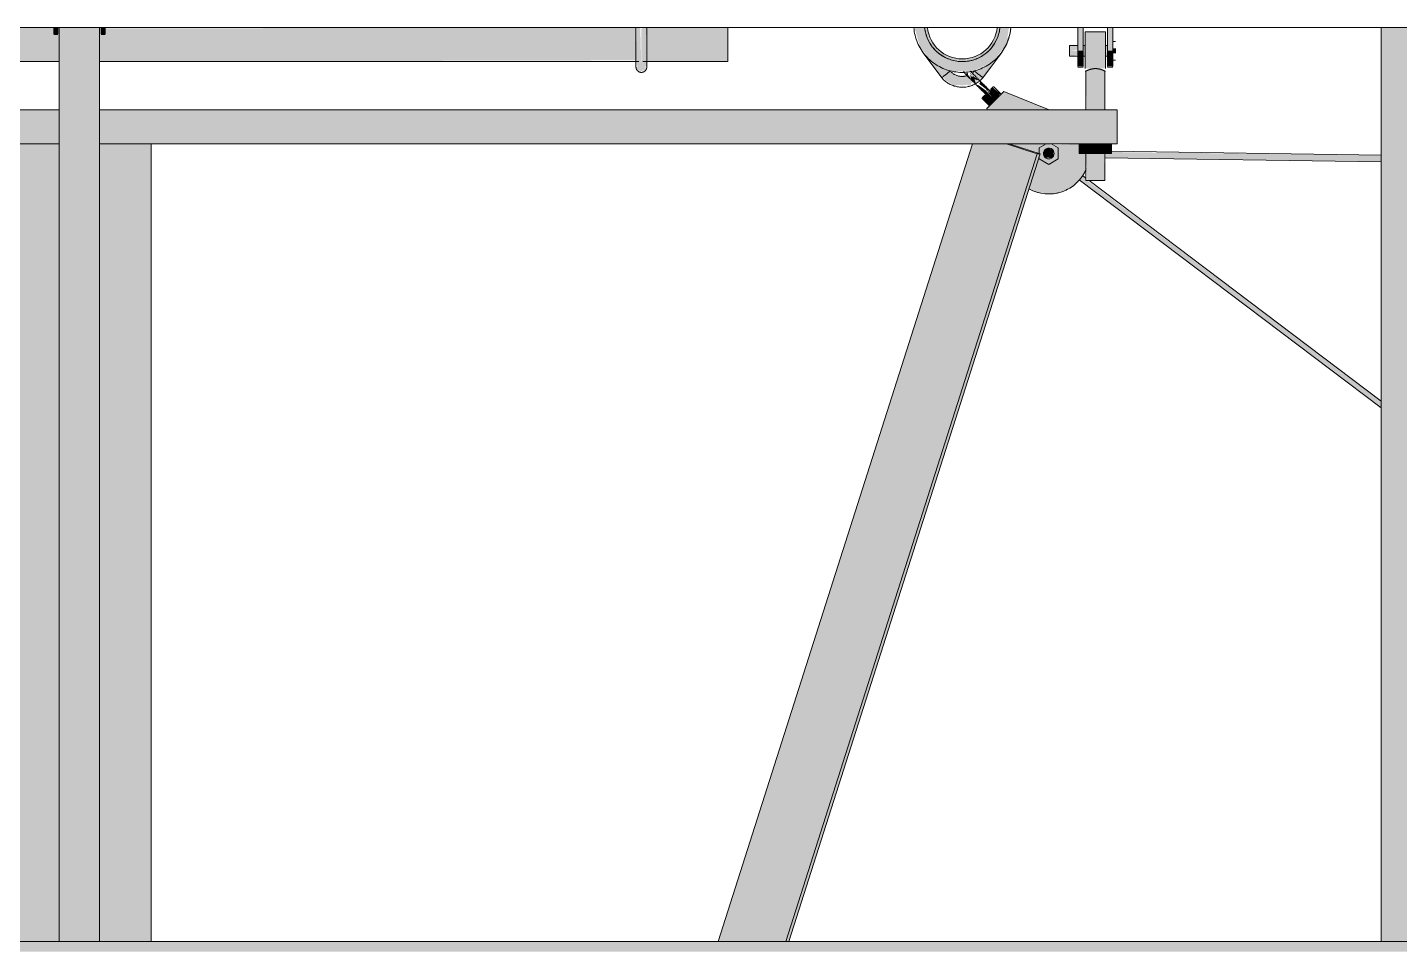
# Model space of a CAD drawing. Header units: inches. Extents: x 20426 to 92531, y -195 to 750.
# Drawn here: x 27563.1 to 27626.6, y 244.2 to 286.8 of the extents above; entities that cross this region are included whole.
import ezdxf

# ---------------------------------------------------------------- set-up
doc = ezdxf.new("R2010")
doc.units = ezdxf.units.IN
doc.header["$MEASUREMENT"] = 0
for name, color, linetype, lineweight in [('Q-SPCQ', 91, 'Continuous', 9), ('S-BEAM', 12, 'Continuous', 9), ('S-COLS', 52, 'Continuous', 9)]:
    doc.layers.add(name, color=color, linetype=linetype, lineweight=lineweight)

# ---------------------------------------------------------------- blocks, each defined once
blk = doc.blocks.new('Girt_Z - 8_D-757207-Elevation - South')
at = {"layer": 'S-BEAM'}
h = blk.add_hatch(color=256, dxfattribs=at)
h.paths.add_polyline_path([(25949.144, 244), (25971.39, 244), (25971.39, 244.482), (25890.946, 244.482), (25890.946, 244), (25914.586, 244)], flags=0)
h.paths.add_polyline_path([(24774.172, 244), (25830.802, 244), (25830.802, 244.482), (22795.772, 244.482), (22795.772, 244), (24765.533, 244)], flags=0)
blk.add_line((22795.772, 244.482), (25830.802, 244.482), dxfattribs=at)
blk = doc.blocks.new('Girt_Z - 8_D-V30-Elevation - South')
at = {"layer": 'S-BEAM'}
blk.add_line((22795.772, 286.768), (25971.39, 286.768), dxfattribs=at)
blk = doc.blocks.new('Basketball_Backstop-Performance_Sports_Systems-3103-Ceiling_Hung - 27_-0_ to 27_-11 7_8_-652462-Elevation - South')
at = {"layer": 'Q-SPCQ'}
h = blk.add_hatch(color=256, dxfattribs=at)
h.paths.add_polyline_path([(25595.968, 285.194), (25595.922, 285.247), (25595.963, 285.247)], flags=0)
h.paths.add_polyline_path([(25592.169, 285.187), (25595.968, 285.194), (25595.934, 286.513), (25595.92, 286.768), (25592.169, 286.768), (25592.169, 285.247)], flags=0)
h.paths.add_polyline_path([(25596.409, 285.187), (25621.231, 285.216), (25621.231, 286.768), (25621.169, 286.768), (25621.169, 286.467), (25620.981, 286.485), (25620.981, 286.768), (25596.393, 286.768), (25596.39, 285.57), (25596.401, 285.187)], flags=0)
h.paths.add_polyline_path([(25647.968, 285.194), (25647.922, 285.247), (25647.963, 285.243)], flags=0)
h.paths.add_polyline_path([(25623.106, 285.187), (25647.965, 285.243), (25647.933, 286.485), (25647.92, 286.768), (25623.356, 286.72), (25623.356, 286.467), (25623.169, 286.485), (25623.169, 286.768), (25623.106, 286.718), (25623.106, 285.218)], flags=0)
h.paths.add_polyline_path([(25648.401, 285.187), (25652.169, 285.187), (25652.169, 286.768), (25648.393, 286.768), (25648.39, 285.57), (25648.394, 285.221)], flags=0)
for points in [[(25621.169, 286.467), (25621.169, 286.768), (25620.981, 286.768), (25620.981, 286.467)], [(25623.356, 286.467), (25623.356, 286.768), (25623.169, 286.768), (25623.169, 286.467)], [(25648.169, 284.744), (25648.116, 286.768), (25647.945, 286.768), (25647.946, 285.544), (25647.946, 285.09), (25647.983, 285.014), (25647.963, 284.811)], [(25648.169, 284.744), (25648.374, 284.811), (25648.356, 284.961), (25648.409, 284.962), (25648.409, 285), (25648.378, 285.306), (25648.393, 286.768), (25648.222, 286.768), (25648.169, 286.696), (25648.169, 284.961)], [(25668.606, 285.687), (25668.606, 286.768), (25668.356, 286.768), (25668.36, 285.687)], [(25668.705, 285.656), (25669.643, 285.656), (25669.643, 286.562), (25668.705, 286.532), (25668.705, 285.891)], [(25669.981, 285.687), (25669.981, 286.768), (25669.731, 286.768), (25669.731, 285.687)], [(25668.606, 284.963), (25668.606, 285.687), (25668.356, 285.687), (25668.36, 284.963)], [(25669.174, 284.859), (25669.643, 284.871), (25669.643, 285.656), (25668.705, 285.656), (25668.705, 284.871), (25669.097, 284.859)], [(25669.981, 284.963), (25669.981, 285.687), (25669.731, 285.687), (25669.731, 284.963)], [(25670.106, 285.687), (25670.106, 285.801), (25669.981, 285.801), (25669.981, 285.687)], [(25670.106, 285.574), (25670.106, 285.687), (25669.981, 285.687), (25669.981, 285.574)], [(25669.174, 280.937), (25669.174, 281.375), (25668.424, 281.375), (25668.424, 280.937)], [(25669.924, 280.937), (25669.924, 281.375), (25669.174, 281.375), (25669.174, 280.937)]]:
    blk.add_hatch(color=256, dxfattribs=at).paths.add_polyline_path(points, flags=0)
h = blk.add_hatch(color=256, dxfattribs=at)
h.paths.add_polyline_path([(25622.169, 222.641), (25622.169, 238.518), (25621.231, 238.518), (25621.263, 222.641), (25622.065, 222.641)], flags=0)
h.paths.add_polyline_path([(25622.169, 244.482), (25622.168, 286.768), (25621.231, 286.768), (25621.263, 244.482), (25622.1, 244.482)], flags=0)
h = blk.add_hatch(color=256, dxfattribs=at)
h.paths.add_polyline_path([(25622.169, 222.641), (25623.106, 222.641), (25623.074, 238.518), (25622.169, 238.518), (25622.169, 224.068)], flags=0)
h.paths.add_polyline_path([(25622.169, 244.482), (25623.106, 244.482), (25623.074, 286.768), (25622.169, 286.768), (25622.169, 245.165)], flags=0)
h = blk.add_hatch(color=256, dxfattribs=at)
h.paths.add_polyline_path([(25667.981, 285.687), (25668.356, 285.74), (25668.356, 285.937), (25667.981, 285.904), (25667.981, 285.752)], flags=0)
h.paths.add_polyline_path([(25668.606, 285.687), (25668.705, 285.729), (25668.705, 285.937), (25668.606, 285.891), (25668.606, 285.732)], flags=0)
h.paths.add_polyline_path([(25669.731, 285.687), (25669.731, 285.937), (25669.643, 285.891), (25669.643, 285.687)], flags=0)
h = blk.add_hatch(color=256, dxfattribs=at)
h.paths.add_polyline_path([(25668.606, 285.437), (25668.705, 285.493), (25668.705, 285.687), (25668.606, 285.656), (25668.606, 285.443)], flags=0)
h.paths.add_polyline_path([(25667.981, 285.437), (25668.356, 285.493), (25668.356, 285.687), (25667.981, 285.687), (25667.981, 285.446)], flags=0)
h.paths.add_polyline_path([(25669.643, 285.437), (25669.731, 285.493), (25669.731, 285.687), (25669.643, 285.634), (25669.643, 285.439)], flags=0)
h = blk.add_hatch(color=256, dxfattribs=at)
h.paths.add_polyline_path([(25669.174, 279.687), (25669.611, 279.687), (25669.561, 280.937), (25668.736, 280.937), (25668.795, 279.687), (25669.061, 279.687)], flags=0)
h.paths.add_polyline_path([(25669.223, 282.955), (25669.611, 282.955), (25669.584, 284.763), (25669.251, 284.859), (25668.954, 284.833), (25668.736, 284.75), (25668.775, 282.955), (25669.125, 282.955)], flags=0)
h = blk.add_hatch(color=256, dxfattribs=at)
h.paths.add_polyline_path([(25667.28, 281.375), (25670.174, 281.375), (25670.174, 282.955), (25623.106, 282.955), (25623.106, 281.375), (25666.2, 281.375)], flags=0)
h.paths.add_polyline_path([(25577.645, 281.375), (25621.231, 281.375), (25621.231, 282.955), (25574.174, 282.955), (25574.174, 281.375)], flags=0)
h = blk.add_hatch(color=256, dxfattribs=at)
h.paths.add_polyline_path([(25623.315, 222.641), (25625.486, 222.641), (25625.486, 224.125), (25623.549, 224.068), (25623.549, 224), (25623.174, 224), (25623.174, 224.125), (25623.111, 224.068), (25623.111, 222.641), (25623.174, 222.641)], flags=0)
h.paths.add_polyline_path([(25620.799, 222.641), (25621.231, 222.641), (25621.174, 224), (25620.799, 224), (25620.794, 224.125), (25618.861, 224.125), (25618.861, 222.641), (25620.518, 222.641)], flags=0)
h.paths.add_polyline_path([(25618.918, 224.764), (25619.039, 224.927), (25618.973, 224.859), (25618.936, 224.795)], flags=0)
h.paths.add_polyline_path([(25619.047, 225.012), (25618.967, 225.199), (25618.982, 225.125), (25619.039, 225.026)], flags=0)
h.paths.add_polyline_path([(25620.799, 225.875), (25620.843, 226), (25621.174, 226), (25621.231, 238.518), (25618.861, 238.518), (25618.861, 225.875), (25620.786, 225.875)], flags=0)
h.paths.add_polyline_path([(25625.486, 225.875), (25625.486, 238.518), (25623.106, 238.518), (25623.111, 225.875), (25623.174, 225.875), (25623.174, 226), (25623.549, 226), (25623.549, 225.875), (25625.411, 225.875)], flags=0)
h.paths.add_polyline_path([(25625.486, 244.482), (25625.486, 281.375), (25623.106, 281.375), (25623.106, 244.482), (25625.399, 244.482)], flags=0)
h.paths.add_polyline_path([(25620.518, 244.482), (25621.231, 244.482), (25621.231, 281.375), (25618.861, 281.375), (25618.861, 244.482), (25619.985, 244.482)], flags=0)
h = blk.add_hatch(color=256, dxfattribs=at)
h.paths.add_polyline_path([(25644.756, 222.641), (25647.893, 222.641), (25652.956, 238.518), (25649.819, 238.518)], flags=0)
h.paths.add_polyline_path([(25651.721, 244.482), (25654.858, 244.482), (25666.478, 280.918), (25665.055, 281.375), (25663.487, 281.375), (25651.939, 245.165)], flags=0)
h = blk.add_hatch(color=256, dxfattribs=at)
h.paths.add_polyline_path([(25647.893, 222.641), (25648.027, 222.641), (25653.09, 238.518), (25652.956, 238.518)], flags=0)
h.paths.add_polyline_path([(25654.858, 244.482), (25654.992, 244.482), (25666.612, 280.918), (25666.476, 280.912), (25655.076, 245.165)], flags=0)
for p, q in [((25620.981, 286.467), (25620.981, 286.763)), ((25620.981, 286.438), (25621.169, 286.438)), ((25621.169, 286.763), (25621.169, 286.467)), ((25621.231, 286.768), (25621.231, 244.482)), ((25623.106, 244.482), (25623.106, 286.768)), ((25623.169, 286.467), (25623.169, 286.763)), ((25623.169, 286.438), (25623.356, 286.438)), ((25623.356, 286.763), (25623.356, 286.467)), ((25652.169, 286.766), (25652.169, 285.187)), ((25668.356, 285.687), (25668.356, 286.768)), ((25668.606, 286.768), (25668.606, 285.687)), ((25669.643, 286.562), (25668.705, 286.562)), ((25668.705, 285.656), (25668.705, 286.562)), ((25669.643, 286.562), (25669.643, 285.656)), ((25669.731, 285.687), (25669.731, 286.768)), ((25669.981, 286.768), (25669.981, 285.687)), ((25668.356, 285.937), (25667.981, 285.937)), ((25667.981, 285.687), (25667.981, 285.937)), ((25667.981, 285.437), (25667.981, 285.687)), ((25668.356, 284.963), (25668.356, 285.687)), ((25668.705, 285.937), (25668.606, 285.937)), ((25668.606, 285.687), (25668.606, 284.963)), ((25668.705, 284.871), (25668.705, 285.656)), ((25669.731, 285.937), (25669.643, 285.937)), ((25669.643, 285.656), (25669.643, 284.871)), ((25669.731, 284.963), (25669.731, 285.687)), ((25670.106, 286.125), (25669.981, 286.125)), ((25669.981, 285.687), (25669.981, 284.963)), ((25670.106, 285.801), (25670.106, 285.687)), ((25670.106, 285.687), (25670.106, 285.574)), ((25596.229, 285.187), (25621.231, 285.187)), ((25623.106, 285.187), (25648.058, 285.187)), ((25648.229, 285.187), (25652.169, 285.187)), ((25667.981, 285.437), (25668.356, 285.437)), ((25668.606, 285.437), (25668.705, 285.437)), ((25669.643, 285.437), (25669.731, 285.437)), ((25669.981, 285.25), (25670.106, 285.25)), ((25668.356, 284.937), (25668.606, 284.937)), ((25668.705, 284.75), (25668.736, 284.75)), ((25668.736, 284.75), (25668.736, 282.955)), ((25669.611, 282.955), (25669.611, 284.75)), ((25669.611, 284.75), (25669.643, 284.75)), ((25669.731, 284.937), (25669.981, 284.937)), ((25621.231, 282.955), (25574.174, 282.955)), ((25670.174, 282.955), (25623.105, 282.955)), ((25670.174, 282.955), (25670.174, 281.375)), ((25621.231, 281.375), (25574.174, 281.375)), ((25670.174, 281.375), (25623.105, 281.375)), ((25625.486, 244.482), (25625.486, 281.375)), ((25651.721, 244.482), (25663.487, 281.375)), ((25665.055, 281.375), (25666.478, 280.918)), ((25666.612, 280.918), (25665.189, 281.375)), ((25668.424, 280.937), (25668.424, 281.375)), ((25668.736, 281.375), (25668.736, 279.687)), ((25669.174, 280.937), (25669.174, 281.375)), ((25669.611, 279.687), (25669.611, 281.375)), ((25669.924, 280.937), (25669.924, 281.375)), ((25666.478, 280.918), (25654.858, 244.482)), ((25654.992, 244.482), (25666.612, 280.918)), ((25666.478, 280.918), (25666.612, 280.918)), ((25669.174, 280.937), (25668.424, 280.937)), ((25669.924, 280.937), (25669.174, 280.937)), ((25669.611, 279.687), (25668.736, 279.687))]:
    blk.add_line(p, q, dxfattribs=at)
at = {"layer": 'Q-SPCQ', "flags": 128}
for points in [[(25647.919, 286.768), (25647.919, 286.698), (25647.919, 286.619), (25647.919, 286.54), (25647.919, 286.462), (25647.919, 286.385), (25647.919, 286.308), (25647.919, 286.233), (25647.919, 286.159), (25647.919, 286.086), (25647.919, 286.014), (25647.919, 285.944), (25647.919, 285.875), (25647.919, 285.808), (25647.919, 285.743), (25647.919, 285.68), (25647.919, 285.619), (25647.919, 285.56), (25647.919, 285.503), (25647.919, 285.448), (25647.919, 285.396), (25647.919, 285.346), (25647.919, 285.299), (25647.919, 285.255), (25647.919, 285.213), (25647.919, 285.174), (25647.919, 285.137), (25647.919, 285.104), (25647.919, 285.073), (25647.919, 285.046), (25647.919, 285.021), (25647.919, 285), (25647.919, 284.982), (25647.919, 284.967), (25647.919, 284.955), (25647.919, 284.946), (25647.919, 284.94), (25647.919, 284.938)], [(25648.419, 284.937), (25648.419, 284.939), (25648.419, 284.944), (25648.419, 284.952), (25648.419, 284.963), (25648.419, 284.977), (25648.419, 284.995), (25648.419, 285.015), (25648.419, 285.039), (25648.419, 285.066), (25648.419, 285.095), (25648.419, 285.128), (25648.419, 285.164), (25648.419, 285.202), (25648.419, 285.243), (25648.419, 285.287), (25648.419, 285.333), (25648.419, 285.382), (25648.419, 285.434), (25648.419, 285.488), (25648.419, 285.544), (25648.419, 285.603), (25648.419, 285.663), (25648.419, 285.726), (25648.419, 285.79), (25648.419, 285.857), (25648.419, 285.925), (25648.419, 285.995), (25648.419, 286.066), (25648.419, 286.139), (25648.419, 286.213), (25648.419, 286.288), (25648.419, 286.364), (25648.419, 286.441), (25648.419, 286.519), (25648.419, 286.598), (25648.419, 286.677), (25648.419, 286.756)], [(25647.919, 284.937), (25647.919, 284.939), (25647.919, 284.944), (25647.919, 284.952), (25647.919, 284.963), (25647.919, 284.977), (25647.919, 284.995), (25647.919, 285.015), (25647.919, 285.039), (25647.919, 285.066), (25647.919, 285.095), (25647.919, 285.128), (25647.919, 285.164), (25647.919, 285.202)], [(25648.419, 285.213), (25648.419, 285.174), (25648.419, 285.137), (25648.419, 285.104), (25648.419, 285.073), (25648.419, 285.046), (25648.419, 285.021), (25648.419, 285), (25648.419, 284.982), (25648.419, 284.967), (25648.419, 284.955), (25648.419, 284.946), (25648.419, 284.94), (25648.419, 284.938)], [(25648.169, 284.687), (25648.159, 284.688), (25648.149, 284.688), (25648.139, 284.689), (25648.129, 284.691), (25648.119, 284.692), (25648.109, 284.695), (25648.1, 284.697), (25648.09, 284.7), (25648.081, 284.704), (25648.071, 284.707), (25648.062, 284.711), (25648.053, 284.716), (25648.045, 284.721), (25648.036, 284.726), (25648.028, 284.731), (25648.019, 284.737), (25648.012, 284.743), (25648.004, 284.75), (25647.997, 284.756), (25647.989, 284.763), (25647.983, 284.771), (25647.976, 284.778), (25647.97, 284.786), (25647.964, 284.794), (25647.958, 284.802), (25647.953, 284.811), (25647.948, 284.82), (25647.944, 284.829), (25647.94, 284.838), (25647.936, 284.847), (25647.932, 284.856), (25647.929, 284.866), (25647.927, 284.875), (25647.924, 284.885), (25647.922, 284.895), (25647.921, 284.905), (25647.92, 284.915), (25647.919, 284.925), (25647.919, 284.935), (25647.919, 284.937)], [(25648.419, 284.937), (25648.419, 284.928), (25648.418, 284.918), (25648.417, 284.908), (25648.416, 284.898), (25648.414, 284.888), (25648.412, 284.878), (25648.409, 284.868), (25648.406, 284.859), (25648.403, 284.849), (25648.399, 284.84), (25648.395, 284.831), (25648.391, 284.822), (25648.386, 284.813), (25648.381, 284.805), (25648.375, 284.796), (25648.369, 284.788), (25648.363, 284.78), (25648.357, 284.773), (25648.35, 284.765), (25648.343, 284.758), (25648.336, 284.751), (25648.328, 284.745), (25648.32, 284.739), (25648.312, 284.733), (25648.304, 284.727), (25648.295, 284.722), (25648.287, 284.717), (25648.278, 284.712), (25648.269, 284.708), (25648.259, 284.704), (25648.25, 284.701), (25648.24, 284.698), (25648.231, 284.695), (25648.221, 284.693), (25648.211, 284.691), (25648.201, 284.69), (25648.191, 284.689), (25648.181, 284.688), (25648.171, 284.688), (25648.169, 284.687)]]:
    blk.add_lwpolyline(points, dxfattribs=at)
at = {"layer": 'Q-SPCQ'}
blk.add_open_spline([(25669.611, 284.75), (25669.611, 284.75), (25669.608, 284.752), (25669.597, 284.758), (25669.585, 284.762), (25669.57, 284.769), (25669.552, 284.777), (25669.535, 284.785), (25669.52, 284.791), (25669.509, 284.795), (25669.496, 284.799), (25669.479, 284.806), (25669.456, 284.814), (25669.431, 284.822), (25669.41, 284.829), (25669.394, 284.833), (25669.377, 284.837), (25669.355, 284.842), (25669.325, 284.848), (25669.289, 284.855), (25669.251, 284.859), (25669.213, 284.862), (25669.174, 284.862), (25669.135, 284.862), (25669.097, 284.859), (25669.059, 284.855), (25669.023, 284.848), (25668.993, 284.842), (25668.971, 284.837), (25668.954, 284.833), (25668.938, 284.829), (25668.917, 284.822), (25668.892, 284.814), (25668.869, 284.806), (25668.852, 284.799), (25668.839, 284.795), (25668.827, 284.791), (25668.812, 284.785), (25668.795, 284.777), (25668.778, 284.769), (25668.763, 284.762), (25668.751, 284.758), (25668.74, 284.752), (25668.736, 284.75), (25668.736, 284.75)], degree=3, knots=[0, 0, 0, 0, 0.055556, 0.083333, 0.111111, 0.138889, 0.166667, 0.194444, 0.208333, 0.222222, 0.236111, 0.25, 0.277778, 0.305556, 0.319444, 0.333333, 0.347222, 0.361111, 0.388889, 0.416667, 0.444444, 0.472222, 0.5, 0.527778, 0.555556, 0.583333, 0.611111, 0.638889, 0.652778, 0.666667, 0.680556, 0.694444, 0.722222, 0.75, 0.763889, 0.777778, 0.791667, 0.805556, 0.833333, 0.861111, 0.888889, 0.916667, 0.944444, 1, 1, 1, 1], dxfattribs=at)
blk = doc.blocks.new('Basketball_Backstop-Performance_Sports_Systems-3103-Ceiling_Hung - 27_-0_ to 27_-11 7_8_-V51-Elevation - South')
at = {"layer": 'Q-SPCQ'}
for points in [[(25662.515, 284.744), (25663.516, 284.744), (25664.418, 285.178), (25665.042, 285.961), (25665.179, 286.768), (25664.79, 286.768), (25664.743, 286.768), (25664.649, 286.348), (25664.423, 285.921), (25664.104, 285.586), (25663.828, 285.396), (25663.273, 285.221), (25663.015, 285.187), (25662.39, 285.319), (25661.964, 285.557), (25661.696, 285.807), (25661.421, 286.253), (25661.323, 286.5), (25661.24, 286.768), (25660.826, 286.768), (25660.82, 286.696), (25661.059, 285.873), (25661.612, 285.178), (25662.118, 284.935)], [(25663.015, 285.187), (25663.468, 285.247), (25664.041, 285.537), (25664.253, 285.7), (25664.582, 286.186), (25664.706, 286.485), (25664.743, 286.768), (25664.618, 286.768), (25664.585, 286.517), (25664.423, 286.125), (25664.041, 285.694), (25663.828, 285.53), (25663.436, 285.368), (25663.015, 285.312), (25662.595, 285.368), (25662.203, 285.53), (25661.866, 285.788), (25661.583, 286.186), (25661.446, 286.517), (25661.366, 286.768), (25661.288, 286.768), (25661.325, 286.485), (25661.5, 286.062), (25661.881, 285.621), (25662.14, 285.422), (25662.562, 285.247)], [(25665.067, 286.068), (25665.181, 286.413), (25665.093, 286.184)], [(25661.233, 285.62), (25661.217, 285.674), (25661.212, 285.654)], [(25662.064, 284.439), (25662.43, 284.785), (25661.592, 285.207), (25661.233, 285.62), (25661.238, 285.57), (25662.03, 284.486)], [(25663.967, 284.439), (25664.624, 285.436), (25664.324, 285.133), (25663.588, 284.743), (25663.955, 284.449)], [(25664.168, 283.645), (25664.221, 283.732), (25664.165, 283.788), (25664.109, 283.844), (25663.789, 284.081), (25663.659, 284.122), (25664.143, 283.663)], [(25664.54, 283.412), (25664.77, 283.695), (25664.416, 283.996), (25664.289, 283.81), (25664.306, 283.784), (25664.221, 283.732), (25664.308, 283.645)], [(25664.284, 283.156), (25664.54, 283.412), (25664.21, 283.713), (25664.143, 283.663), (25664.109, 283.688), (25663.957, 283.483), (25664.216, 283.225)], [(25667.14, 280.721), (25667.232, 280.812), (25667.232, 281.062), (25667.015, 281.187), (25666.838, 281.114), (25666.774, 281.002), (25666.838, 280.761)]]:
    blk.add_hatch(color=256, dxfattribs=at).paths.add_polyline_path(points, flags=0)
h = blk.add_hatch(color=256, dxfattribs=at)
h.paths.add_polyline_path([(25663.434, 284.342), (25663.434, 284.519), (25663.507, 284.527), (25663.5, 284.572), (25663.349, 284.564), (25663.423, 284.37)], flags=0)
h.paths.add_polyline_path([(25663.371, 284.052), (25663.507, 284.292), (25663.257, 284.53), (25663.213, 284.53), (25662.807, 284.53), (25662.439, 284.74), (25662.122, 284.486), (25662.247, 284.32), (25662.66, 284.052), (25662.828, 284.11), (25663.022, 284.083), (25663.235, 284.117)], flags=0)
h.paths.add_polyline_path([(25663.629, 284.219), (25663.738, 284.323), (25663.59, 284.341), (25663.627, 284.293), (25663.622, 284.241)], flags=0)
h.paths.add_polyline_path([(25663.79, 284.328), (25663.921, 284.476), (25663.538, 284.715), (25663.439, 284.662), (25663.788, 284.33)], flags=0)
h = blk.add_hatch(color=256, dxfattribs=at)
h.paths.add_polyline_path([(25663.659, 284.122), (25663.579, 284.373), (25663.381, 284.572), (25663.434, 284.342), (25663.507, 284.292)], flags=0)
h.paths.add_polyline_path([(25663.28, 284.499), (25663.269, 284.684), (25663.184, 284.628)], flags=0)
h.paths.add_polyline_path([(25663.434, 284.342), (25663.305, 284.572), (25663.28, 284.499), (25663.381, 284.396)], flags=0)
h = blk.add_hatch(color=256, dxfattribs=at)
h.paths.add_polyline_path([(25663.83, 284.293), (25663.507, 284.527), (25663.48, 284.472), (25663.579, 284.373)], flags=0)
h.paths.add_polyline_path([(25663.525, 284.564), (25663.381, 284.657), (25663.381, 284.61), (25663.507, 284.57)], flags=0)
h = blk.add_hatch(color=256, dxfattribs=at)
h.paths.add_polyline_path([(25664.221, 283.732), (25664.289, 283.81), (25664.21, 283.917), (25664.216, 283.81)], flags=0)
h.paths.add_polyline_path([(25664.165, 283.788), (25664.21, 283.917), (25663.83, 284.293), (25663.83, 284.19), (25663.783, 284.17), (25664.089, 283.93), (25664.109, 283.935), (25664.143, 283.844)], flags=0)
h = blk.add_hatch(color=256, dxfattribs=at)
h.paths.add_polyline_path([(25667.104, 279.065), (25667.557, 279.143), (25667.978, 279.329), (25668.36, 279.636), (25668.624, 279.975), (25668.736, 280.326), (25668.736, 280.937), (25668.424, 280.937), (25668.424, 281.375), (25667.232, 281.318), (25667.453, 281.167), (25667.449, 280.683), (25666.968, 280.459), (25666.578, 280.723), (25666.52, 280.63), (25666.1, 279.314), (25666.208, 279.245), (25666.645, 279.1)], flags=0)
h.paths.add_polyline_path([(25666.578, 280.929), (25666.612, 281.21), (25666.838, 281.375), (25665.189, 281.375), (25666.55, 280.937)], flags=0)
h.paths.add_polyline_path([(25664.167, 282.955), (25667.034, 282.955), (25664.938, 283.81), (25664.143, 283.015)], flags=0)
h = blk.add_hatch(color=256, dxfattribs=at)
h.paths.add_polyline_path([(25667.015, 280.432), (25667.453, 280.685), (25667.453, 281.19), (25667.015, 281.375), (25666.838, 281.341), (25666.578, 281.19), (25666.612, 280.665), (25666.911, 280.492)], flags=0)
h.paths.add_polyline_path([(25667.015, 280.687), (25666.838, 280.761), (25666.765, 280.937), (25666.838, 281.114), (25667.015, 281.187), (25667.192, 281.114), (25667.265, 280.937), (25667.192, 280.761), (25667.08, 280.696)], flags=0)
h = blk.add_hatch(color=256, dxfattribs=at)
h.paths.add_polyline_path([(25808.649, 278.622), (25808.659, 278.889), (25808.64, 278.935), (25700.39, 280.532), (25700.39, 280.272), (25808.642, 278.622)], flags=0)
h.paths.add_polyline_path([(25810.293, 278.639), (25810.31, 278.713), (25810.293, 278.64)], flags=0)
h.paths.add_polyline_path([(25682.39, 280.547), (25682.39, 280.859), (25669.924, 281.003), (25669.924, 280.937), (25669.611, 280.897), (25669.611, 280.742), (25681.319, 280.563)], flags=0)
h.paths.add_polyline_path([(25667.238, 280.829), (25667.253, 281.012), (25667.232, 280.912), (25667.232, 280.83)], flags=0)
h = blk.add_hatch(color=256, dxfattribs=at)
h.paths.add_polyline_path([(25715.417, 244.482), (25715.462, 244.482), (25700.39, 255.815), (25700.39, 255.559), (25715.129, 244.482), (25715.401, 244.482)], flags=0)
h.paths.add_polyline_path([(25682.39, 269.162), (25682.39, 269.475), (25668.795, 279.687), (25668.736, 279.715), (25668.736, 279.793), (25668.554, 279.885), (25668.423, 279.717), (25676.923, 273.293)], flags=0)
for p, q in [((25661.206, 285.6), (25662.064, 284.439)), ((25663.967, 284.439), (25664.825, 285.6)), ((25664.143, 283.015), (25664.938, 283.81)), ((25664.319, 283.899), (25664.443, 284.022)), ((25664.806, 283.678), (25664.452, 284.031)), ((25667.034, 282.955), (25664.938, 283.81)), ((25663.922, 283.501), (25664.275, 283.147)), ((25663.931, 283.51), (25664.054, 283.633)), ((25664.143, 283.015), (25664.167, 282.955)), ((25666.898, 281.375), (25666.578, 281.19)), ((25667.453, 281.19), (25667.132, 281.375)), ((25666.578, 281.19), (25666.578, 280.918)), ((25666.578, 280.81), (25666.578, 280.685)), ((25666.578, 280.685), (25667.015, 280.432)), ((25667.015, 280.432), (25667.453, 280.685)), ((25667.453, 280.685), (25667.453, 281.19)), ((25669.611, 280.742), (25682.39, 280.547)), ((25682.39, 280.859), (25669.924, 281.049)), ((25668.423, 279.717), (25682.39, 269.162)), ((25668.736, 279.793), (25668.577, 279.914)), ((25682.39, 269.475), (25668.877, 279.687))]:
    blk.add_line(p, q, dxfattribs=at)
at = {"layer": 'Q-SPCQ', "flags": 128}
for points in [[(25660.772, 286.758), (25660.781, 286.668), (25660.794, 286.579), (25660.81, 286.49), (25660.83, 286.403), (25660.853, 286.316), (25660.879, 286.23)], [(25660.772, 286.758), (25660.781, 286.668), (25660.794, 286.579), (25660.81, 286.49), (25660.83, 286.403), (25660.853, 286.316), (25660.879, 286.23), (25660.909, 286.145), (25660.943, 286.061), (25660.98, 285.979), (25661.019, 285.898), (25661.063, 285.82), (25661.109, 285.742), (25661.158, 285.667), (25661.211, 285.594), (25661.266, 285.523), (25661.324, 285.454), (25661.384, 285.387), (25661.448, 285.323), (25661.513, 285.262), (25661.582, 285.203), (25661.652, 285.147), (25661.725, 285.094), (25661.8, 285.044), (25661.876, 284.997), (25661.955, 284.953), (25662.035, 284.912), (25662.117, 284.875), (25662.2, 284.84), (25662.284, 284.809), (25662.37, 284.782), (25662.457, 284.758), (25662.544, 284.737), (25662.633, 284.72), (25662.722, 284.707), (25662.811, 284.697), (25662.901, 284.69), (25662.991, 284.688), (25663.081, 284.688), (25663.171, 284.693), (25663.26, 284.701), (25663.35, 284.712), (25663.438, 284.728), (25663.526, 284.746), (25663.614, 284.769), (25663.7, 284.794), (25663.785, 284.823), (25663.869, 284.856), (25663.952, 284.892), (25664.033, 284.931), (25664.112, 284.973), (25664.19, 285.018), (25664.266, 285.067), (25664.339, 285.118), (25664.411, 285.173), (25664.48, 285.23), (25664.548, 285.29), (25664.612, 285.353), (25664.674, 285.418), (25664.734, 285.485), (25664.791, 285.555), (25664.844, 285.627), (25664.895, 285.701), (25664.943, 285.778), (25664.988, 285.856), (25665.03, 285.935), (25665.068, 286.017), (25665.103, 286.1), (25665.135, 286.184), (25665.164, 286.269), (25665.189, 286.356), (25665.21, 286.443), (25665.228, 286.531), (25665.243, 286.62), (25665.254, 286.709)], [(25660.772, 286.758), (25660.781, 286.668), (25660.794, 286.579), (25660.81, 286.49), (25660.83, 286.403), (25660.853, 286.316), (25660.879, 286.23), (25660.909, 286.145), (25660.943, 286.061), (25660.98, 285.979), (25661.019, 285.898), (25661.063, 285.82), (25661.109, 285.742), (25661.158, 285.667), (25661.206, 285.6)], [(25661.725, 285.755), (25661.679, 285.808), (25661.634, 285.862), (25661.593, 285.918), (25661.553, 285.976), (25661.516, 286.035), (25661.481, 286.096), (25661.448, 286.158), (25661.418, 286.221), (25661.391, 286.286), (25661.366, 286.351), (25661.344, 286.418), (25661.325, 286.485), (25661.308, 286.553), (25661.294, 286.621), (25661.283, 286.691), (25661.274, 286.76)], [(25664.753, 286.728), (25664.743, 286.659), (25664.73, 286.59), (25664.715, 286.522), (25664.697, 286.454), (25664.676, 286.387), (25664.653, 286.321), (25664.627, 286.256), (25664.599, 286.192), (25664.567, 286.129), (25664.534, 286.068), (25664.498, 286.008), (25664.46, 285.949), (25664.419, 285.892), (25664.376, 285.837), (25664.331, 285.784), (25664.284, 285.732)], [(25664.825, 285.6), (25664.877, 285.674), (25664.926, 285.749), (25664.972, 285.826), (25665.015, 285.906), (25665.054, 285.986), (25665.091, 286.069), (25665.124, 286.152), (25665.153, 286.237), (25665.18, 286.323), (25665.203, 286.41), (25665.222, 286.498), (25665.238, 286.587), (25665.25, 286.676), (25665.259, 286.766)], [(25665.136, 286.186), (25665.164, 286.269), (25665.189, 286.356), (25665.21, 286.443), (25665.228, 286.531), (25665.243, 286.62), (25665.254, 286.709)], [(25660.909, 286.145), (25660.943, 286.061), (25660.98, 285.979), (25661.019, 285.898), (25661.063, 285.82), (25661.109, 285.742), (25661.158, 285.667), (25661.211, 285.594), (25661.266, 285.523), (25661.32, 285.459)], [(25664.734, 285.485), (25664.791, 285.555), (25664.844, 285.627), (25664.895, 285.701), (25664.943, 285.778), (25664.988, 285.856), (25665.03, 285.935), (25665.068, 286.017), (25665.103, 286.1), (25665.135, 286.184)], [(25664.183, 285.634), (25664.13, 285.589), (25664.075, 285.545), (25664.019, 285.504), (25663.961, 285.465), (25663.901, 285.428), (25663.84, 285.394), (25663.778, 285.362), (25663.714, 285.333), (25663.649, 285.306), (25663.584, 285.282), (25663.517, 285.261), (25663.45, 285.242), (25663.381, 285.226), (25663.313, 285.213), (25663.243, 285.202), (25663.174, 285.195), (25663.104, 285.19), (25663.034, 285.188), (25662.964, 285.188), (25662.894, 285.192), (25662.824, 285.198), (25662.755, 285.207), (25662.686, 285.219), (25662.618, 285.233), (25662.55, 285.251), (25662.483, 285.27), (25662.416, 285.293), (25662.351, 285.318), (25662.287, 285.346), (25662.224, 285.377), (25662.162, 285.41), (25662.102, 285.445), (25662.043, 285.483), (25661.985, 285.523), (25661.93, 285.565), (25661.876, 285.609), (25661.823, 285.656)], [(25662.064, 284.439), (25662.097, 284.402), (25662.131, 284.366), (25662.168, 284.331), (25662.205, 284.298), (25662.244, 284.267), (25662.284, 284.236), (25662.325, 284.208), (25662.367, 284.181), (25662.41, 284.156), (25662.454, 284.133), (25662.5, 284.111), (25662.545, 284.092), (25662.592, 284.074), (25662.64, 284.058), (25662.688, 284.044), (25662.736, 284.032), (25662.785, 284.021), (25662.834, 284.013), (25662.884, 284.007), (25662.934, 284.003), (25662.984, 284), (25663.034, 284), (25663.084, 284.002), (25663.133, 284.006), (25663.183, 284.011), (25663.233, 284.019), (25663.282, 284.029), (25663.33, 284.04), (25663.378, 284.054), (25663.426, 284.069), (25663.473, 284.087), (25663.519, 284.106), (25663.564, 284.127), (25663.609, 284.15)], [(25663.226, 284.53), (25663.197, 284.522), (25663.168, 284.516), (25663.139, 284.51), (25663.109, 284.506), (25663.079, 284.503), (25663.049, 284.501), (25663.019, 284.5), (25662.989, 284.5), (25662.959, 284.502), (25662.929, 284.505), (25662.9, 284.509), (25662.87, 284.514), (25662.841, 284.521), (25662.812, 284.528), (25662.783, 284.537), (25662.755, 284.547), (25662.727, 284.558), (25662.699, 284.57), (25662.672, 284.583), (25662.646, 284.597), (25662.62, 284.613), (25662.595, 284.629), (25662.57, 284.646), (25662.547, 284.664), (25662.524, 284.684), (25662.501, 284.704), (25662.48, 284.725), (25662.459, 284.747), (25662.454, 284.752)], [(25662.457, 284.758), (25662.544, 284.737), (25662.633, 284.72), (25662.722, 284.707), (25662.811, 284.697), (25662.901, 284.69), (25662.991, 284.688), (25663.081, 284.688), (25663.171, 284.693), (25663.26, 284.701), (25663.35, 284.712), (25663.438, 284.728), (25663.526, 284.746)], [(25663.126, 284.65), (25663.123, 284.653), (25663.119, 284.657), (25663.116, 284.661), (25663.113, 284.665), (25663.11, 284.669), (25663.108, 284.673), (25663.105, 284.678), (25663.103, 284.682), (25663.101, 284.687), (25663.099, 284.691), (25663.097, 284.696), (25663.095, 284.701), (25663.094, 284.705), (25663.093, 284.71), (25663.092, 284.715), (25663.091, 284.72), (25663.09, 284.725), (25663.09, 284.73), (25663.09, 284.735), (25663.09, 284.74)], [(25663.262, 284.514), (25663.248, 284.528), (25663.235, 284.541), (25663.222, 284.554), (25663.21, 284.566), (25663.199, 284.577), (25663.189, 284.587), (25663.179, 284.597), (25663.17, 284.606), (25663.162, 284.614), (25663.155, 284.621), (25663.148, 284.628), (25663.143, 284.633), (25663.138, 284.638), (25663.134, 284.642), (25663.131, 284.645), (25663.128, 284.648), (25663.127, 284.649), (25663.126, 284.65)], [(25663.126, 284.65), (25663.127, 284.649), (25663.128, 284.648), (25663.13, 284.646), (25663.133, 284.643), (25663.137, 284.639), (25663.141, 284.635), (25663.147, 284.629), (25663.153, 284.623), (25663.16, 284.616), (25663.168, 284.608), (25663.177, 284.599), (25663.186, 284.59), (25663.196, 284.58), (25663.207, 284.569), (25663.219, 284.557), (25663.231, 284.545), (25663.244, 284.532), (25663.258, 284.518), (25663.272, 284.504), (25663.287, 284.489), (25663.302, 284.473), (25663.319, 284.457), (25663.335, 284.441), (25663.352, 284.424), (25663.37, 284.406), (25663.388, 284.388), (25663.407, 284.369), (25663.425, 284.351), (25663.445, 284.331), (25663.464, 284.312), (25663.484, 284.292), (25663.504, 284.272), (25663.525, 284.251), (25663.546, 284.23), (25663.566, 284.21), (25663.587, 284.189), (25663.608, 284.168), (25663.63, 284.146), (25663.651, 284.125), (25663.656, 284.119)], [(25663.384, 284.746), (25663.396, 284.734), (25663.408, 284.722), (25663.421, 284.709), (25663.435, 284.695), (25663.449, 284.681)], [(25663.833, 284.296), (25663.812, 284.317), (25663.791, 284.339), (25663.77, 284.36), (25663.749, 284.381), (25663.728, 284.402), (25663.707, 284.422), (25663.687, 284.443), (25663.666, 284.463), (25663.646, 284.483), (25663.627, 284.503), (25663.607, 284.522), (25663.588, 284.541), (25663.57, 284.56), (25663.552, 284.578), (25663.534, 284.596), (25663.517, 284.613), (25663.5, 284.63), (25663.484, 284.646), (25663.468, 284.662), (25663.453, 284.677), (25663.438, 284.691), (25663.424, 284.705), (25663.411, 284.718), (25663.399, 284.731), (25663.387, 284.743)], [(25663.576, 284.752), (25663.556, 284.73), (25663.535, 284.709), (25663.513, 284.689), (25663.49, 284.669), (25663.466, 284.651)], [(25663.652, 284.174), (25663.695, 284.201), (25663.736, 284.229), (25663.776, 284.258), (25663.815, 284.29), (25663.853, 284.322), (25663.89, 284.357), (25663.925, 284.392), (25663.958, 284.429), (25663.967, 284.439)], [(25663.656, 284.119), (25663.635, 284.141), (25663.614, 284.162), (25663.593, 284.183), (25663.572, 284.204), (25663.551, 284.225)], [(25663.656, 284.119), (25663.678, 284.098), (25663.699, 284.077), (25663.72, 284.056), (25663.741, 284.035), (25663.762, 284.014), (25663.783, 283.993), (25663.803, 283.973), (25663.823, 283.953), (25663.843, 283.933), (25663.863, 283.913), (25663.882, 283.894), (25663.901, 283.875), (25663.92, 283.856), (25663.938, 283.838), (25663.956, 283.82), (25663.973, 283.803), (25663.99, 283.786), (25664.006, 283.77), (25664.022, 283.754), (25664.037, 283.739), (25664.051, 283.725), (25664.065, 283.711), (25664.078, 283.698), (25664.091, 283.685), (25664.103, 283.673), (25664.114, 283.662), (25664.124, 283.652), (25664.134, 283.642), (25664.143, 283.633), (25664.151, 283.625), (25664.158, 283.618), (25664.165, 283.611), (25664.17, 283.606), (25664.175, 283.601), (25664.179, 283.597), (25664.182, 283.594), (25664.185, 283.591), (25664.186, 283.59), (25664.187, 283.589)], [(25664.082, 283.694), (25664.069, 283.707), (25664.055, 283.721), (25664.041, 283.735), (25664.026, 283.75), (25664.01, 283.766), (25663.994, 283.782), (25663.978, 283.798), (25663.961, 283.815), (25663.943, 283.833), (25663.925, 283.851), (25663.906, 283.87), (25663.888, 283.888), (25663.868, 283.908), (25663.849, 283.927), (25663.829, 283.947), (25663.809, 283.967), (25663.788, 283.988), (25663.767, 284.009), (25663.747, 284.029), (25663.726, 284.05), (25663.705, 284.071), (25663.683, 284.093), (25663.662, 284.114), (25663.656, 284.119)], [(25663.806, 284.323), (25663.828, 284.302), (25663.833, 284.296)], [(25663.833, 284.296), (25663.854, 284.275), (25663.876, 284.254), (25663.897, 284.233), (25663.918, 284.212), (25663.939, 284.191), (25663.959, 284.17), (25663.98, 284.15), (25664, 284.129), (25664.02, 284.109), (25664.04, 284.09), (25664.059, 284.07), (25664.078, 284.051), (25664.097, 284.033), (25664.115, 284.015), (25664.133, 283.997), (25664.15, 283.98), (25664.167, 283.963), (25664.183, 283.947), (25664.199, 283.931), (25664.214, 283.916), (25664.228, 283.901), (25664.242, 283.888), (25664.255, 283.874)], [(25664.364, 283.766), (25664.363, 283.766), (25664.362, 283.768), (25664.36, 283.77), (25664.357, 283.773), (25664.353, 283.776), (25664.348, 283.781), (25664.343, 283.787), (25664.337, 283.793), (25664.33, 283.8), (25664.322, 283.808), (25664.313, 283.816), (25664.304, 283.826), (25664.293, 283.836), (25664.283, 283.847), (25664.271, 283.859), (25664.259, 283.871), (25664.246, 283.884), (25664.232, 283.898), (25664.218, 283.912), (25664.203, 283.927), (25664.187, 283.942), (25664.171, 283.958), (25664.155, 283.975), (25664.137, 283.992), (25664.12, 284.01), (25664.102, 284.028), (25664.083, 284.046), (25664.064, 284.065), (25664.045, 284.084), (25664.025, 284.104), (25664.005, 284.124), (25663.985, 284.144), (25663.965, 284.165), (25663.944, 284.185), (25663.923, 284.206), (25663.902, 284.227), (25663.881, 284.248), (25663.86, 284.269), (25663.839, 284.291), (25663.833, 284.296)], [(25664.291, 283.839), (25664.301, 283.829), (25664.311, 283.819), (25664.319, 283.81), (25664.328, 283.802), (25664.335, 283.795), (25664.341, 283.788), (25664.347, 283.783), (25664.352, 283.778), (25664.356, 283.774), (25664.359, 283.77), (25664.361, 283.768), (25664.363, 283.767), (25664.364, 283.766)], [(25664.364, 283.766), (25664.367, 283.762), (25664.37, 283.759), (25664.374, 283.755), (25664.377, 283.751), (25664.379, 283.747), (25664.382, 283.742), (25664.385, 283.738), (25664.387, 283.734), (25664.389, 283.729), (25664.391, 283.725), (25664.393, 283.72), (25664.394, 283.715), (25664.396, 283.71), (25664.397, 283.705), (25664.398, 283.701), (25664.399, 283.696), (25664.399, 283.691), (25664.4, 283.686), (25664.4, 283.681), (25664.4, 283.676), (25664.4, 283.671), (25664.4, 283.666), (25664.399, 283.661), (25664.398, 283.656), (25664.397, 283.651), (25664.396, 283.646), (25664.395, 283.641), (25664.393, 283.636), (25664.392, 283.632), (25664.39, 283.627), (25664.387, 283.623), (25664.385, 283.618), (25664.383, 283.614), (25664.38, 283.61), (25664.377, 283.605), (25664.374, 283.601), (25664.371, 283.598), (25664.368, 283.594), (25664.365, 283.59), (25664.364, 283.589)], [(25664.187, 283.589), (25664.186, 283.59), (25664.185, 283.591), (25664.183, 283.593), (25664.18, 283.596), (25664.176, 283.6), (25664.172, 283.604), (25664.166, 283.61), (25664.16, 283.616), (25664.153, 283.623), (25664.145, 283.631), (25664.136, 283.64), (25664.127, 283.649), (25664.117, 283.659)], [(25664.364, 283.589), (25664.36, 283.586), (25664.356, 283.582), (25664.352, 283.579), (25664.348, 283.576), (25664.344, 283.573), (25664.34, 283.571), (25664.336, 283.568), (25664.331, 283.566), (25664.327, 283.564), (25664.322, 283.562), (25664.318, 283.56), (25664.313, 283.558), (25664.308, 283.557), (25664.303, 283.556), (25664.298, 283.555), (25664.293, 283.554), (25664.288, 283.553), (25664.283, 283.553), (25664.278, 283.553), (25664.273, 283.553), (25664.268, 283.553), (25664.263, 283.553), (25664.258, 283.554), (25664.253, 283.554), (25664.249, 283.555), (25664.244, 283.557), (25664.239, 283.558), (25664.234, 283.559), (25664.229, 283.561), (25664.225, 283.563), (25664.22, 283.565), (25664.216, 283.568), (25664.211, 283.57), (25664.207, 283.573), (25664.203, 283.575), (25664.199, 283.578), (25664.195, 283.582), (25664.191, 283.585), (25664.188, 283.588), (25664.187, 283.589)]]:
    blk.add_lwpolyline(points, dxfattribs=at)
at = {"layer": 'Q-SPCQ'}
for centre, radius, start, end in [((25663.015, 286.937), 1.75, 185.61641, 354.38359), ((25663.015, 286.937), 1.625, 186.04844, 353.95156), ((25667.015, 280.937), 0.25, 45, 225), ((25667.015, 280.937), 0.25, 150, 180), ((25667.015, 280.937), 0.25, 180, 210), ((25667.015, 280.937), 0.25, 225, 45), ((25667.015, 280.937), 0.25, 225, 300), ((25667.015, 280.937), 0.25, 45, 120), ((25667.015, 280.937), 0.25, 0, 30), ((25667.015, 280.937), 0.25, 330, 0), ((25667.015, 280.937), 1.875, 240.59225, 337.61028), ((25667.015, 280.937), 1.875, 330, 334.40343), ((25667.015, 280.937), 1.875, 295.59657, 300), ((25667.015, 280.937), 1.875, 250.32262, 255), ((25667.015, 280.937), 1.875, 265.10577, 270), ((25667.015, 280.937), 1.875, 280.07391, 285)]:
    blk.add_arc(centre, radius, start, end, dxfattribs=at)
blk.add_open_spline([(25662.454, 284.752), (25662.454, 284.752), (25662.444, 284.744), (25662.407, 284.714), (25662.367, 284.682), (25662.333, 284.654), (25662.297, 284.625), (25662.247, 284.585), (25662.185, 284.536), (25662.119, 284.483), (25662.074, 284.448), (25662.064, 284.439), (25662.064, 284.439)], degree=3, knots=[-1, -1, -1, -1, -0.875, -0.75, -0.6875, -0.625, -0.5625, -0.5, -0.375, -0.25, -0.125, 0, 0, 0, 0], dxfattribs=at)
blk.add_open_spline([(25663.576, 284.752), (25663.576, 284.752), (25663.584, 284.746), (25663.619, 284.718), (25663.672, 284.675), (25663.736, 284.623), (25663.806, 284.568), (25663.871, 284.516), (25663.924, 284.473), (25663.959, 284.446), (25663.967, 284.439), (25663.967, 284.439)], degree=3, dxfattribs=at)

msp = doc.modelspace()

# ---------------------------------------------------------------- hatches: boundary and pattern name
at = {"layer": 'S-COLS'}
h = msp.add_hatch(color=256, dxfattribs=at)
h.paths.add_polyline_path([(27625.714, 244.482), (27643.714, 244.482), (27643.714, 286.768), (27625.714, 286.768), (27625.714, 245.165)], flags=0)
h.paths.add_polyline_path([(27625.714, 292.732), (27643.714, 292.732), (27643.714, 325.204), (27625.714, 325.204), (27625.714, 296.734)], flags=0)

# ---------------------------------------------------------------- linework, layer by layer
msp.add_line((27625.714, 244.482), (27625.714, 286.768), dxfattribs=at)

# ---------------------------------------------------------------- block references
at = {"layer": 'Q-SPCQ'}
for name in ['Basketball_Backstop-Performance_Sports_Systems-3103-Ceiling_Hung - 27_-0_ to 27_-11 7_8_-652462-Elevation - South', 'Basketball_Backstop-Performance_Sports_Systems-3103-Ceiling_Hung - 27_-0_ to 27_-11 7_8_-V51-Elevation - South']:
    msp.add_blockref(name, (1943.324, 0), dxfattribs=at)
at = {"layer": 'S-BEAM'}
for name in ['Girt_Z - 8_D-V30-Elevation - South', 'Girt_Z - 8_D-757207-Elevation - South']:
    msp.add_blockref(name, (1943.324, 0), dxfattribs=at)

doc.saveas('drawing.dxf')
